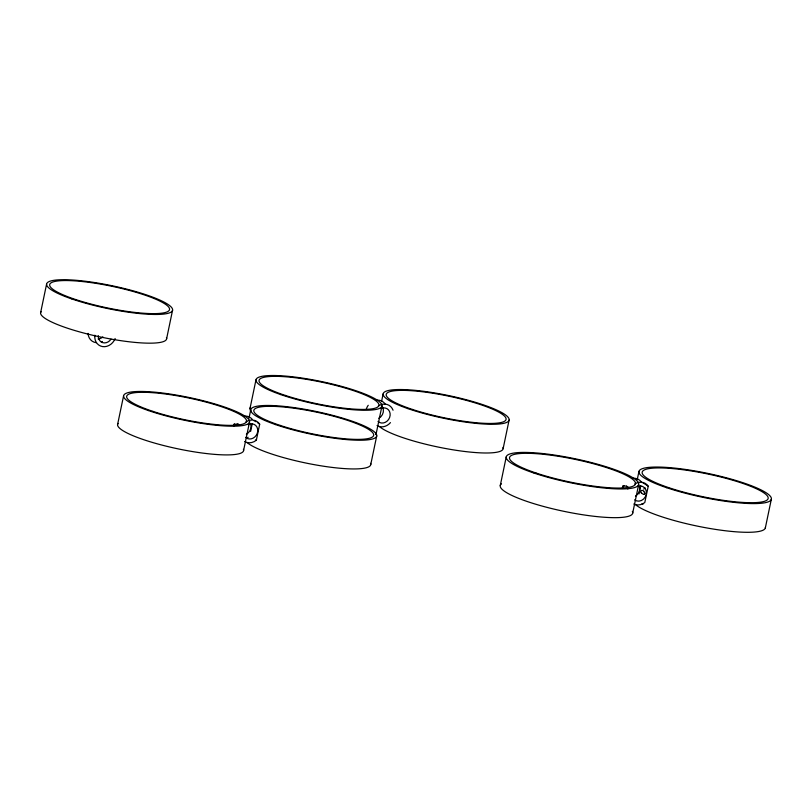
<?xml version="1.0" encoding="UTF-8"?>
<svg xmlns="http://www.w3.org/2000/svg" width="812" height="812" viewBox="0 0 812 812"><rect width="100%" height="100%" fill="white"/><g stroke="black" fill="none" stroke-linecap="round" stroke-linejoin="round"><path stroke-width="1.22" d="M40.6 312.782L46.599 284.078M117.588 424.524L123.586 395.82M166.602 338.797L172.591 310.093M233.957 425.833L234.384 423.803A11.764 10.211 -59.5 0 0 233.694 425.853M249.984 408.578L255.973 379.874M248.99 418.221L250.735 409.847M243.58 450.538L249.578 421.834M250.644 431.345L252.197 423.955M244.666 441.525A11.764 10.211 -59.5 0 0 256.338 440.236L259.688 424.219A11.764 10.211 -59.5 0 0 245.985 421.905M381.64 401.077L383.132 393.901M381.975 405.888L375.976 434.593A64.331 11.612 11.8 0 0 375.814 433.364M370.739 464.555L376.738 435.861M503.135 448.62L509.134 419.916M500.273 485.485L506.272 456.78M622.631 487.982L623.078 485.87A11.764 10.211 -59.5 0 0 622.236 488.479M637.207 479.79L638.963 471.417M632.649 513.285L638.648 484.591M639.034 493.919L640.749 485.728M643.561 483.221A49.755 8.993 49.4 0 1 648.24 486.246L644.789 502.547A11.764 10.211 -59.5 0 1 633.837 503.978M765.34 527.922L771.339 499.218M256.318 440.226L255.394 439.952M641.896 482.389L642.627 482.724M237.875 423.925L239.104 424.646M626.539 486.094L628.163 487.159M253.75 420.575L254.684 421.022M255.374 421.398L256.105 421.814M257.759 422.859L259.667 424.199M644.89 493.036L644.657 493.99A2.842 1.451 -83.7 0 1 644.089 494.254M640.83 491.595L641.064 490.722A2.842 1.177 -83.7 0 1 641.531 490.478A7.349 3.136 -87.1 0 1 642.231 490.418A12.748 5.42 86.3 0 1 644.038 491.301M166.44 337.569A64.331 11.612 11.8 0 1 102.007 337.315A64.331 11.612 11.8 0 1 41.087 311.676M102.353 341.476A11.764 10.211 -59.5 0 1 101.317 341.953M96.293 342.694A11.764 10.211 -59.5 0 1 88.041 333.387M115.142 338.502A11.764 10.211 -59.5 0 1 102.535 346.582A11.764 10.211 -59.5 0 1 94.842 335.204M102.85 336.889A7.846 6.811 -59.5 0 1 98.079 338.949M111.011 339.152A7.846 6.811 -59.5 0 1 102.84 342.684A7.846 6.811 -59.5 0 1 98.313 335.64M243.417 449.31A64.331 11.612 11.8 0 1 178.995 449.056A64.331 11.612 11.8 0 1 118.065 423.417M370.577 463.337A64.331 11.612 11.8 0 1 318.578 465.418A64.331 11.612 11.8 0 1 247 442.459M250.431 423.539A7.846 6.811 -59.5 0 1 246.371 434.227M248.269 424.646A7.846 6.811 -59.5 0 1 256.937 427.041A7.846 6.811 -59.5 0 1 254.866 436.937A7.846 6.811 -59.5 0 1 245.62 437.353M243.894 416.17A11.764 10.211 -59.5 0 1 252.329 419.388M248.157 437.282A11.764 10.211 -59.5 0 1 247.65 437.566M238.961 424.909A19.315 9.267 -66.9 0 1 239.408 425.468M234.211 424.615A15.844 7.887 -60.6 0 1 237.794 424.118M765.401 527.313A67.64 12.21 11.8 0 1 709.028 528.338A67.64 12.21 11.8 0 1 635.725 504.82M632.355 511.387A67.64 12.21 11.8 0 1 563.426 511.225A67.64 12.21 11.8 0 1 501.481 483.84M633.096 478.268A11.764 10.211 -59.5 0 1 641.175 481.8M639.267 486.175A7.846 6.811 -59.5 0 1 635.481 496.122M637.887 486.388A7.846 6.811 -59.5 0 1 646.179 494.609A7.846 6.811 -59.5 0 1 634.629 499.837M627.585 488.357A15.864 6.679 -76.2 0 1 627.859 488.997M624.661 486.043A20.422 10.15 -59.8 0 1 626.478 486.226M623.048 486.175A11.693 6.049 -71 0 1 624.286 485.82M634.811 483.942A11.764 10.211 -59.5 0 1 648.209 486.185M642.952 504.15A49.755 23.609 -35.6 0 1 642.099 503.592M643.957 491.859A4.375 1.928 87.6 0 1 644.779 493.229M644.078 494.356A7.349 3.664 -80.2 0 1 643.297 494.173A12.748 6.242 -73.3 0 1 641.592 492.996M641.541 493.077A4.375 2.081 -74.8 0 1 640.648 491.97M643.713 489.128A15.864 6.06 -89.4 0 1 645.124 487.941M376.798 400.164A11.764 10.211 -59.5 0 1 385.355 404.305M366.242 409.36A11.764 10.211 -59.5 0 1 368.232 405.289M378.382 405.949A11.764 10.211 -59.5 0 1 393.049 410.222M390.46 422.626A11.764 10.211 -59.5 0 1 377.062 425.579M382.604 407.147A7.846 6.811 -59.5 0 1 378.757 418.281M381.153 408.477A7.846 6.811 -59.5 0 1 389.486 411.4A7.846 6.811 -59.5 0 1 387.131 421.113A7.846 6.811 -59.5 0 1 378.016 421.408M502.973 447.392A64.331 11.612 11.8 0 1 450.975 449.472A64.331 11.612 11.8 0 1 379.397 426.513M250.908 411.116A64.331 11.612 11.8 0 1 250.461 407.472M71.466 298.826A64.331 11.612 11.8 0 0 172.114 311.199A64.331 11.612 11.8 0 0 85.209 281.236A64.331 11.612 11.8 0 0 71.466 298.826M75.922 299.628A61.215 11.053 11.8 0 0 169.403 309.971A61.215 11.053 11.8 0 0 83.463 281.662A61.215 11.053 11.8 0 0 75.922 299.628M148.454 410.567A64.331 11.612 11.8 0 0 249.091 422.94A64.331 11.612 11.8 0 0 162.197 392.978A64.331 11.612 11.8 0 0 148.454 410.567M152.91 411.369A61.215 11.053 11.8 0 0 246.381 421.712A61.215 11.053 11.8 0 0 160.451 393.404A61.215 11.053 11.8 0 0 152.91 411.369M275.603 424.595A64.331 11.612 11.8 0 0 376.25 436.968A64.331 11.612 11.8 0 0 289.356 406.995A64.331 11.612 11.8 0 0 275.603 424.595M280.069 425.386A61.215 11.053 11.8 0 0 373.54 435.739A61.215 11.053 11.8 0 0 287.61 407.421A61.215 11.053 11.8 0 0 280.069 425.386M666.774 487.738A67.64 12.21 11.8 0 0 771.106 499.806A67.64 12.21 11.8 0 0 677.563 468.422A67.64 12.21 11.8 0 0 666.774 487.738M668.641 487.616A64.351 11.622 11.8 0 0 767.908 499.096A64.351 11.622 11.8 0 0 678.893 469.234A64.351 11.622 11.8 0 0 668.641 487.616M534.093 473.102A67.64 12.21 11.8 0 0 638.425 485.17A67.64 12.21 11.8 0 0 544.872 453.786A67.64 12.21 11.8 0 0 534.093 473.102M535.95 472.98A64.351 11.622 11.8 0 0 635.217 484.459A64.351 11.622 11.8 0 0 546.212 454.608A64.351 11.622 11.8 0 0 535.95 472.98M408 408.649A64.331 11.612 11.8 0 0 508.647 421.022A64.331 11.612 11.8 0 0 421.753 391.059A64.331 11.612 11.8 0 0 408 408.649M412.455 409.451A61.215 11.053 11.8 0 0 505.937 419.794A61.215 11.053 11.8 0 0 420.007 391.485A61.215 11.053 11.8 0 0 412.455 409.451M280.84 394.622A64.331 11.612 11.8 0 0 381.488 406.995A64.331 11.612 11.8 0 0 294.594 377.032A64.331 11.612 11.8 0 0 280.84 394.622M285.296 395.424A61.215 11.053 11.8 0 0 378.778 405.767A61.215 11.053 11.8 0 0 292.848 377.458A61.215 11.053 11.8 0 0 285.296 395.424"/></g></svg>
